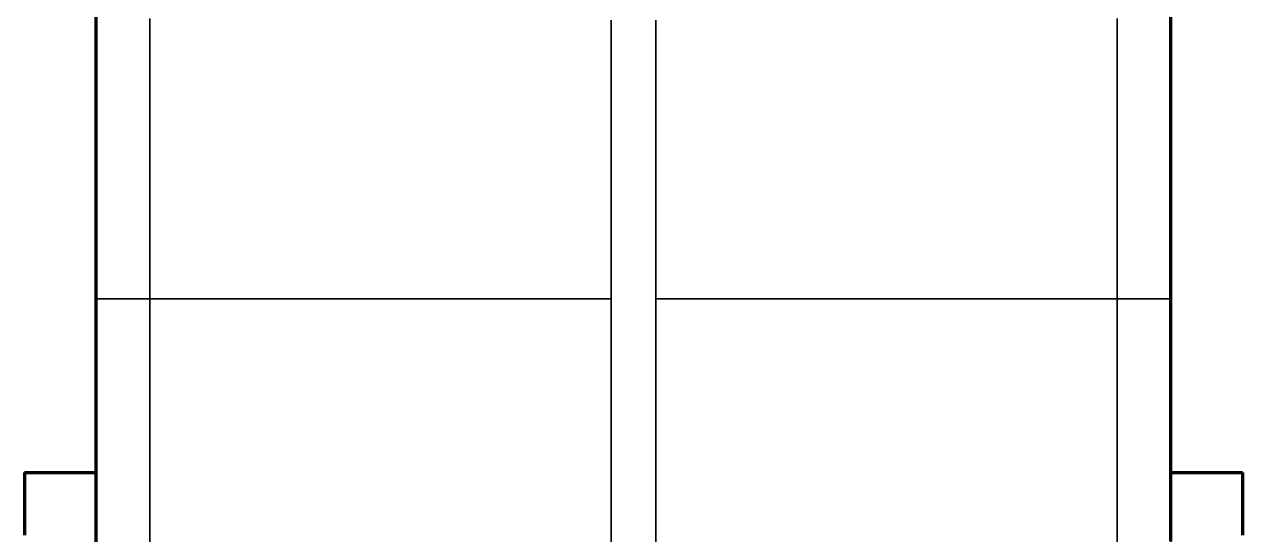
# Model space of a CAD drawing. Header units: millimetres. Extents: x 0 to 2382, y 0 to 420.
# Drawn here: x 138 to 144.8, y 125.65 to 128.5 of the extents above; entities that cross this region are included whole.
import ezdxf

# ---------------------------------------------------------------- set-up
doc = ezdxf.new("R2010")
doc.units = ezdxf.units.MM
doc.linetypes.add('IRAM-E-TRAZOS', pattern=[5, 4, -1])
doc.layers.add('01-VISIBLE', color=7, linetype='CONTINUOUS', lineweight=70)
doc.layers.add('02-OCULTA', color=4, linetype='IRAM-E-TRAZOS', lineweight=35)

msp = doc.modelspace()

# ---------------------------------------------------------------- linework, layer by layer
at = {"layer": '01-VISIBLE'}
for p, q in [((138, 126), (138.4, 126)), ((144.4, 126), (144.8, 126))]:
    msp.add_line(p, q, dxfattribs=at)
for points in [[(138.4, 125.575), (138.4, 125.6625), (138.4, 125.75), (138.4, 125.8375), (138.4, 125.925), (138.4, 126.0125), (138.4, 126.1), (138.4, 126.1875), (138.4, 126.275), (138.4, 126.3625), (138.4, 126.45), (138.4, 126.5375), (138.4, 126.625), (138.4, 126.7125), (138.4, 126.8), (138.4, 126.8875), (138.4, 126.975), (138.4, 127.0625), (138.4, 127.15), (138.4, 127.2375), (138.4, 127.325), (138.4, 127.4125), (138.4, 127.5), (138.4, 127.5875), (138.4, 127.675), (138.4, 127.7625), (138.4, 127.85), (138.4, 127.9375), (138.4, 128.025), (138.4, 128.1125), (138.4, 128.2), (138.4, 128.2875), (138.4, 128.375), (138.4, 128.4625), (138.4, 128.55)], [(144.4, 125.6167), (144.4, 125.6981), (144.4, 125.7794), (144.4, 125.8608), (144.4, 125.9421), (144.4, 126.0235), (144.4, 126.1048), (144.4, 126.1862), (144.4, 126.2675), (144.4, 126.3489), (144.4, 126.4302), (144.4, 126.5116), (144.4, 126.5929), (144.4, 126.6743), (144.4, 126.7556), (144.4, 126.8369), (144.4, 126.9183), (144.4, 126.9996), (144.4, 127.081), (144.4, 127.1623), (144.4, 127.2437), (144.4, 127.325), (144.4, 127.4064), (144.4, 127.4877), (144.4, 127.5691), (144.4, 127.6504), (144.4, 127.7318), (144.4, 127.8131), (144.4, 127.8945), (144.4, 127.9758), (144.4, 128.0572), (144.4, 128.1385), (144.4, 128.2199), (144.4, 128.3012), (144.4, 128.3826), (144.4, 128.4639), (144.4, 128.5452)], [(138, 126), (138, 125.95), (138, 125.9), (138, 125.85), (138, 125.8), (138, 125.75), (138, 125.7), (138, 125.65)], [(144.8, 126), (144.8, 125.95), (144.8, 125.9), (144.8, 125.85), (144.8, 125.8), (144.8, 125.75), (144.8, 125.7), (144.8, 125.65)]]:
    msp.add_lwpolyline(points, dxfattribs=at)
at = {"layer": '02-OCULTA'}
for p, q in [((141.275, 126.97), (138.4, 126.97)), ((144.4, 126.97), (141.525, 126.97))]:
    msp.add_line(p, q, dxfattribs=at)
for points in [[(138.4, 125.638), (138.4, 125.701), (138.4, 125.764), (138.4, 125.827), (138.4, 125.89), (138.4, 125.953), (138.4, 126.016), (138.4, 126.079), (138.4, 126.142), (138.4, 126.205), (138.4, 126.268), (138.4, 126.331), (138.4, 126.394), (138.4, 126.457), (138.4, 126.52), (138.4, 126.583), (138.4, 126.646), (138.4, 126.709), (138.4, 126.772), (138.4, 126.835), (138.4, 126.898), (138.4, 126.961), (138.4, 127.024), (138.4, 127.087), (138.4, 127.15), (138.4, 127.213), (138.4, 127.276), (138.4, 127.339), (138.4, 127.402), (138.4, 127.465), (138.4, 127.528), (138.4, 127.591), (138.4, 127.654), (138.4, 127.717), (138.4, 127.78), (138.4, 127.843), (138.4, 127.906), (138.4, 127.969), (138.4, 128.032), (138.4, 128.095), (138.4, 128.158), (138.4, 128.221), (138.4, 128.284), (138.4, 128.347), (138.4, 128.41), (138.4, 128.473), (138.4, 128.536)], [(138.7, 125.638), (138.7, 125.701), (138.7, 125.764), (138.7, 125.827), (138.7, 125.89), (138.7, 125.953), (138.7, 126.016), (138.7, 126.079), (138.7, 126.142), (138.7, 126.205), (138.7, 126.268), (138.7, 126.331), (138.7, 126.394), (138.7, 126.457), (138.7, 126.52), (138.7, 126.583), (138.7, 126.646), (138.7, 126.709), (138.7, 126.772), (138.7, 126.835), (138.7, 126.898), (138.7, 126.961), (138.7, 127.024), (138.7, 127.087), (138.7, 127.15), (138.7, 127.213), (138.7, 127.276), (138.7, 127.339), (138.7, 127.402), (138.7, 127.465), (138.7, 127.528), (138.7, 127.591), (138.7, 127.654), (138.7, 127.717), (138.7, 127.78), (138.7, 127.843), (138.7, 127.906), (138.7, 127.969), (138.7, 128.032), (138.7, 128.095), (138.7, 128.158), (138.7, 128.221), (138.7, 128.284), (138.7, 128.347), (138.7, 128.41), (138.7, 128.473), (138.7, 128.536)], [(138.7, 125.612), (138.7, 125.674), (138.7, 125.736), (138.7, 125.798), (138.7, 125.86), (138.7, 125.922), (138.7, 125.984), (138.7, 126.046), (138.7, 126.108), (138.7, 126.17), (138.7, 126.232), (138.7, 126.294), (138.7, 126.356), (138.7, 126.418), (138.7, 126.48), (138.7, 126.542), (138.7, 126.604), (138.7, 126.666), (138.7, 126.728), (138.7, 126.79), (138.7, 126.852), (138.7, 126.914), (138.7, 126.976), (138.7, 127.038), (138.7, 127.1), (138.7, 127.162), (138.7, 127.224), (138.7, 127.286), (138.7, 127.348), (138.7, 127.41), (138.7, 127.472), (138.7, 127.534), (138.7, 127.596), (138.7, 127.658), (138.7, 127.72), (138.7, 127.782), (138.7, 127.844), (138.7, 127.906), (138.7, 127.968), (138.7, 128.03), (138.7, 128.092), (138.7, 128.154), (138.7, 128.216), (138.7, 128.278), (138.7, 128.34), (138.7, 128.402), (138.7, 128.464), (138.7, 128.526)], [(141.275, 125.612), (141.275, 125.674), (141.275, 125.736), (141.275, 125.798), (141.275, 125.86), (141.275, 125.922), (141.275, 125.984), (141.275, 126.046), (141.275, 126.108), (141.275, 126.17), (141.275, 126.232), (141.275, 126.294), (141.275, 126.356), (141.275, 126.418), (141.275, 126.48), (141.275, 126.542), (141.275, 126.604), (141.275, 126.666), (141.275, 126.728), (141.275, 126.79), (141.275, 126.852), (141.275, 126.914), (141.275, 126.976), (141.275, 127.038), (141.275, 127.1), (141.275, 127.162), (141.275, 127.224), (141.275, 127.286), (141.275, 127.348), (141.275, 127.41), (141.275, 127.472), (141.275, 127.534), (141.275, 127.596), (141.275, 127.658), (141.275, 127.72), (141.275, 127.782), (141.275, 127.844), (141.275, 127.906), (141.275, 127.968), (141.275, 128.03), (141.275, 128.092), (141.275, 128.154), (141.275, 128.216), (141.275, 128.278), (141.275, 128.34), (141.275, 128.402), (141.275, 128.464), (141.275, 128.526)], [(141.525, 125.612), (141.525, 125.674), (141.525, 125.736), (141.525, 125.798), (141.525, 125.86), (141.525, 125.922), (141.525, 125.984), (141.525, 126.046), (141.525, 126.108), (141.525, 126.17), (141.525, 126.232), (141.525, 126.294), (141.525, 126.356), (141.525, 126.418), (141.525, 126.48), (141.525, 126.542), (141.525, 126.604), (141.525, 126.666), (141.525, 126.728), (141.525, 126.79), (141.525, 126.852), (141.525, 126.914), (141.525, 126.976), (141.525, 127.038), (141.525, 127.1), (141.525, 127.162), (141.525, 127.224), (141.525, 127.286), (141.525, 127.348), (141.525, 127.41), (141.525, 127.472), (141.525, 127.534), (141.525, 127.596), (141.525, 127.658), (141.525, 127.72), (141.525, 127.782), (141.525, 127.844), (141.525, 127.906), (141.525, 127.968), (141.525, 128.03), (141.525, 128.092), (141.525, 128.154), (141.525, 128.216), (141.525, 128.278), (141.525, 128.34), (141.525, 128.402), (141.525, 128.464), (141.525, 128.526)], [(144.1, 125.638), (144.1, 125.701), (144.1, 125.764), (144.1, 125.827), (144.1, 125.89), (144.1, 125.953), (144.1, 126.016), (144.1, 126.079), (144.1, 126.142), (144.1, 126.205), (144.1, 126.268), (144.1, 126.331), (144.1, 126.394), (144.1, 126.457), (144.1, 126.52), (144.1, 126.583), (144.1, 126.646), (144.1, 126.709), (144.1, 126.772), (144.1, 126.835), (144.1, 126.898), (144.1, 126.961), (144.1, 127.024), (144.1, 127.087), (144.1, 127.15), (144.1, 127.213), (144.1, 127.276), (144.1, 127.339), (144.1, 127.402), (144.1, 127.465), (144.1, 127.528), (144.1, 127.591), (144.1, 127.654), (144.1, 127.717), (144.1, 127.78), (144.1, 127.843), (144.1, 127.906), (144.1, 127.969), (144.1, 128.032), (144.1, 128.095), (144.1, 128.158), (144.1, 128.221), (144.1, 128.284), (144.1, 128.347), (144.1, 128.41), (144.1, 128.473), (144.1, 128.536)], [(144.1, 125.612), (144.1, 125.674), (144.1, 125.736), (144.1, 125.798), (144.1, 125.86), (144.1, 125.922), (144.1, 125.984), (144.1, 126.046), (144.1, 126.108), (144.1, 126.17), (144.1, 126.232), (144.1, 126.294), (144.1, 126.356), (144.1, 126.418), (144.1, 126.48), (144.1, 126.542), (144.1, 126.604), (144.1, 126.666), (144.1, 126.728), (144.1, 126.79), (144.1, 126.852), (144.1, 126.914), (144.1, 126.976), (144.1, 127.038), (144.1, 127.1), (144.1, 127.162), (144.1, 127.224), (144.1, 127.286), (144.1, 127.348), (144.1, 127.41), (144.1, 127.472), (144.1, 127.534), (144.1, 127.596), (144.1, 127.658), (144.1, 127.72), (144.1, 127.782), (144.1, 127.844), (144.1, 127.906), (144.1, 127.968), (144.1, 128.03), (144.1, 128.092), (144.1, 128.154), (144.1, 128.216), (144.1, 128.278), (144.1, 128.34), (144.1, 128.402), (144.1, 128.464), (144.1, 128.526)], [(144.4, 125.638), (144.4, 125.701), (144.4, 125.764), (144.4, 125.827), (144.4, 125.89), (144.4, 125.953), (144.4, 126.016), (144.4, 126.079), (144.4, 126.142), (144.4, 126.205), (144.4, 126.268), (144.4, 126.331), (144.4, 126.394), (144.4, 126.457), (144.4, 126.52), (144.4, 126.583), (144.4, 126.646), (144.4, 126.709), (144.4, 126.772), (144.4, 126.835), (144.4, 126.898), (144.4, 126.961), (144.4, 127.024), (144.4, 127.087), (144.4, 127.15), (144.4, 127.213), (144.4, 127.276), (144.4, 127.339), (144.4, 127.402), (144.4, 127.465), (144.4, 127.528), (144.4, 127.591), (144.4, 127.654), (144.4, 127.717), (144.4, 127.78), (144.4, 127.843), (144.4, 127.906), (144.4, 127.969), (144.4, 128.032), (144.4, 128.095), (144.4, 128.158), (144.4, 128.221), (144.4, 128.284), (144.4, 128.347), (144.4, 128.41), (144.4, 128.473), (144.4, 128.536)], [(138.4, 128.5179), (138.4, 128.4677), (138.4, 128.4175), (138.4, 128.3673), (138.4, 128.3171), (138.4, 128.2669), (138.4, 128.2167), (138.4, 128.1665), (138.4, 128.1163), (138.4, 128.0661), (138.4, 128.0159), (138.4, 127.9657), (138.4, 127.9155), (138.4, 127.8653), (138.4, 127.8151), (138.4, 127.7649), (138.4, 127.7147), (138.4, 127.6645), (138.4, 127.6143), (138.4, 127.5641), (138.4, 127.5139), (138.4, 127.4637), (138.4, 127.4135), (138.4, 127.3633), (138.4, 127.3131), (138.4, 127.2629), (138.4, 127.2127), (138.4, 127.1625), (138.4, 127.1124), (138.4, 127.0622), (138.4, 127.012), (138.4, 126.9618), (138.4, 126.9116), (138.4, 126.8614), (138.4, 126.8112), (138.4, 126.761), (138.4, 126.7108), (138.4, 126.6606), (138.4, 126.6104), (138.4, 126.5602), (138.4, 126.51), (138.4, 126.4598), (138.4, 126.4096), (138.4, 126.3594), (138.4, 126.3092), (138.4, 126.259), (138.4, 126.2088), (138.4, 126.1586), (138.4, 126.1084), (138.4, 126.0582), (138.4, 126.008), (138.4, 125.9578), (138.4, 125.9076), (138.4, 125.8574), (138.4, 125.8072), (138.4, 125.757), (138.4, 125.7068), (138.4, 125.6566), (138.4, 125.6064)], [(138.4, 128.5129), (138.4, 128.4628), (138.4, 128.4126), (138.4, 128.3625), (138.4, 128.3123), (138.4, 128.2622), (138.4, 128.212), (138.4, 128.1619), (138.4, 128.1117), (138.4, 128.0616), (138.4, 128.0115), (138.4, 127.9613), (138.4, 127.9112), (138.4, 127.861), (138.4, 127.8109), (138.4, 127.7607), (138.4, 127.7106), (138.4, 127.6605), (138.4, 127.6103), (138.4, 127.5602), (138.4, 127.51), (138.4, 127.4599), (138.4, 127.4097), (138.4, 127.3596), (138.4, 127.3095), (138.4, 127.2593), (138.4, 127.2092), (138.4, 127.159), (138.4, 127.1089), (138.4, 127.0587), (138.4, 127.0086), (138.4, 126.9585), (138.4, 126.9083), (138.4, 126.8582), (138.4, 126.808), (138.4, 126.7579), (138.4, 126.7077), (138.4, 126.6576), (138.4, 126.6074), (138.4, 126.5573), (138.4, 126.5072), (138.4, 126.457), (138.4, 126.4069), (138.4, 126.3567), (138.4, 126.3066), (138.4, 126.2564), (138.4, 126.2063), (138.4, 126.1562), (138.4, 126.106), (138.4, 126.0559), (138.4, 126.0057), (138.4, 125.9556), (138.4, 125.9054), (138.4, 125.8553), (138.4, 125.8052), (138.4, 125.755), (138.4, 125.7049), (138.4, 125.6547), (138.4, 125.6046)], [(138.7, 128.5182), (138.7, 128.468), (138.7, 128.4178), (138.7, 128.3676), (138.7, 128.3174), (138.7, 128.2672), (138.7, 128.217), (138.7, 128.1668), (138.7, 128.1166), (138.7, 128.0664), (138.7, 128.0162), (138.7, 127.966), (138.7, 127.9158), (138.7, 127.8656), (138.7, 127.8154), (138.7, 127.7652), (138.7, 127.715), (138.7, 127.6648), (138.7, 127.6146), (138.7, 127.5644), (138.7, 127.5142), (138.7, 127.464), (138.7, 127.4138), (138.7, 127.3636), (138.7, 127.3134), (138.7, 127.2632), (138.7, 127.213), (138.7, 127.1628), (138.7, 127.1126), (138.7, 127.0623), (138.7, 127.0121), (138.7, 126.9619), (138.7, 126.9117), (138.7, 126.8615), (138.7, 126.8113), (138.7, 126.7611), (138.7, 126.7109), (138.7, 126.6607), (138.7, 126.6105), (138.7, 126.5603), (138.7, 126.5101), (138.7, 126.4599), (138.7, 126.4097), (138.7, 126.3595), (138.7, 126.3093), (138.7, 126.2591), (138.7, 126.2089), (138.7, 126.1587), (138.7, 126.1085), (138.7, 126.0583), (138.7, 126.0081), (138.7, 125.9579), (138.7, 125.9077), (138.7, 125.8575), (138.7, 125.8073), (138.7, 125.7571), (138.7, 125.7069), (138.7, 125.6567), (138.7, 125.6065)], [(138.7, 128.5179), (138.7, 128.4677), (138.7, 128.4175), (138.7, 128.3673), (138.7, 128.3171), (138.7, 128.2669), (138.7, 128.2167), (138.7, 128.1665), (138.7, 128.1163), (138.7, 128.0661), (138.7, 128.0159), (138.7, 127.9657), (138.7, 127.9155), (138.7, 127.8653), (138.7, 127.8151), (138.7, 127.7649), (138.7, 127.7147), (138.7, 127.6645), (138.7, 127.6143), (138.7, 127.5641), (138.7, 127.5139), (138.7, 127.4637), (138.7, 127.4135), (138.7, 127.3633), (138.7, 127.3131), (138.7, 127.2629), (138.7, 127.2127), (138.7, 127.1625), (138.7, 127.1124), (138.7, 127.0622), (138.7, 127.012), (138.7, 126.9618), (138.7, 126.9116), (138.7, 126.8614), (138.7, 126.8112), (138.7, 126.761), (138.7, 126.7108), (138.7, 126.6606), (138.7, 126.6104), (138.7, 126.5602), (138.7, 126.51), (138.7, 126.4598), (138.7, 126.4096), (138.7, 126.3594), (138.7, 126.3092), (138.7, 126.259), (138.7, 126.2088), (138.7, 126.1586), (138.7, 126.1084), (138.7, 126.0582), (138.7, 126.008), (138.7, 125.9578), (138.7, 125.9076), (138.7, 125.8574), (138.7, 125.8072), (138.7, 125.757), (138.7, 125.7068), (138.7, 125.6566), (138.7, 125.6064)], [(141.275, 128.5182), (141.275, 128.468), (141.275, 128.4178), (141.275, 128.3676), (141.275, 128.3174), (141.275, 128.2672), (141.275, 128.217), (141.275, 128.1668), (141.275, 128.1166), (141.275, 128.0664), (141.275, 128.0162), (141.275, 127.966), (141.275, 127.9158), (141.275, 127.8656), (141.275, 127.8154), (141.275, 127.7652), (141.275, 127.715), (141.275, 127.6648), (141.275, 127.6146), (141.275, 127.5644), (141.275, 127.5142), (141.275, 127.464), (141.275, 127.4138), (141.275, 127.3636), (141.275, 127.3134), (141.275, 127.2632), (141.275, 127.213), (141.275, 127.1628), (141.275, 127.1126), (141.275, 127.0623), (141.275, 127.0121), (141.275, 126.9619), (141.275, 126.9117), (141.275, 126.8615), (141.275, 126.8113), (141.275, 126.7611), (141.275, 126.7109), (141.275, 126.6607), (141.275, 126.6105), (141.275, 126.5603), (141.275, 126.5101), (141.275, 126.4599), (141.275, 126.4097), (141.275, 126.3595), (141.275, 126.3093), (141.275, 126.2591), (141.275, 126.2089), (141.275, 126.1587), (141.275, 126.1085), (141.275, 126.0583), (141.275, 126.0081), (141.275, 125.9579), (141.275, 125.9077), (141.275, 125.8575), (141.275, 125.8073), (141.275, 125.7571), (141.275, 125.7069), (141.275, 125.6567), (141.275, 125.6065)], [(141.525, 128.5182), (141.525, 128.468), (141.525, 128.4178), (141.525, 128.3676), (141.525, 128.3174), (141.525, 128.2672), (141.525, 128.217), (141.525, 128.1668), (141.525, 128.1166), (141.525, 128.0664), (141.525, 128.0162), (141.525, 127.966), (141.525, 127.9158), (141.525, 127.8656), (141.525, 127.8154), (141.525, 127.7652), (141.525, 127.715), (141.525, 127.6648), (141.525, 127.6146), (141.525, 127.5644), (141.525, 127.5142), (141.525, 127.464), (141.525, 127.4138), (141.525, 127.3636), (141.525, 127.3134), (141.525, 127.2632), (141.525, 127.213), (141.525, 127.1628), (141.525, 127.1126), (141.525, 127.0623), (141.525, 127.0121), (141.525, 126.9619), (141.525, 126.9117), (141.525, 126.8615), (141.525, 126.8113), (141.525, 126.7611), (141.525, 126.7109), (141.525, 126.6607), (141.525, 126.6105), (141.525, 126.5603), (141.525, 126.5101), (141.525, 126.4599), (141.525, 126.4097), (141.525, 126.3595), (141.525, 126.3093), (141.525, 126.2591), (141.525, 126.2089), (141.525, 126.1587), (141.525, 126.1085), (141.525, 126.0583), (141.525, 126.0081), (141.525, 125.9579), (141.525, 125.9077), (141.525, 125.8575), (141.525, 125.8073), (141.525, 125.7571), (141.525, 125.7069), (141.525, 125.6567), (141.525, 125.6065)], [(144.1, 128.5182), (144.1, 128.468), (144.1, 128.4178), (144.1, 128.3676), (144.1, 128.3174), (144.1, 128.2672), (144.1, 128.217), (144.1, 128.1668), (144.1, 128.1166), (144.1, 128.0664), (144.1, 128.0162), (144.1, 127.966), (144.1, 127.9158), (144.1, 127.8656), (144.1, 127.8154), (144.1, 127.7652), (144.1, 127.715), (144.1, 127.6648), (144.1, 127.6146), (144.1, 127.5644), (144.1, 127.5142), (144.1, 127.464), (144.1, 127.4138), (144.1, 127.3636), (144.1, 127.3134), (144.1, 127.2632), (144.1, 127.213), (144.1, 127.1628), (144.1, 127.1126), (144.1, 127.0623), (144.1, 127.0121), (144.1, 126.9619), (144.1, 126.9117), (144.1, 126.8615), (144.1, 126.8113), (144.1, 126.7611), (144.1, 126.7109), (144.1, 126.6607), (144.1, 126.6105), (144.1, 126.5603), (144.1, 126.5101), (144.1, 126.4599), (144.1, 126.4097), (144.1, 126.3595), (144.1, 126.3093), (144.1, 126.2591), (144.1, 126.2089), (144.1, 126.1587), (144.1, 126.1085), (144.1, 126.0583), (144.1, 126.0081), (144.1, 125.9579), (144.1, 125.9077), (144.1, 125.8575), (144.1, 125.8073), (144.1, 125.7571), (144.1, 125.7069), (144.1, 125.6567), (144.1, 125.6065)], [(144.1, 128.5179), (144.1, 128.4677), (144.1, 128.4175), (144.1, 128.3673), (144.1, 128.3171), (144.1, 128.2669), (144.1, 128.2167), (144.1, 128.1665), (144.1, 128.1163), (144.1, 128.0661), (144.1, 128.0159), (144.1, 127.9657), (144.1, 127.9155), (144.1, 127.8653), (144.1, 127.8151), (144.1, 127.7649), (144.1, 127.7147), (144.1, 127.6645), (144.1, 127.6143), (144.1, 127.5641), (144.1, 127.5139), (144.1, 127.4637), (144.1, 127.4135), (144.1, 127.3633), (144.1, 127.3131), (144.1, 127.2629), (144.1, 127.2127), (144.1, 127.1625), (144.1, 127.1124), (144.1, 127.0622), (144.1, 127.012), (144.1, 126.9618), (144.1, 126.9116), (144.1, 126.8614), (144.1, 126.8112), (144.1, 126.761), (144.1, 126.7108), (144.1, 126.6606), (144.1, 126.6104), (144.1, 126.5602), (144.1, 126.51), (144.1, 126.4598), (144.1, 126.4096), (144.1, 126.3594), (144.1, 126.3092), (144.1, 126.259), (144.1, 126.2088), (144.1, 126.1586), (144.1, 126.1084), (144.1, 126.0582), (144.1, 126.008), (144.1, 125.9578), (144.1, 125.9076), (144.1, 125.8574), (144.1, 125.8072), (144.1, 125.757), (144.1, 125.7068), (144.1, 125.6566), (144.1, 125.6064)], [(144.4, 128.5179), (144.4, 128.4677), (144.4, 128.4175), (144.4, 128.3673), (144.4, 128.3171), (144.4, 128.2669), (144.4, 128.2167), (144.4, 128.1665), (144.4, 128.1163), (144.4, 128.0661), (144.4, 128.0159), (144.4, 127.9657), (144.4, 127.9155), (144.4, 127.8653), (144.4, 127.8151), (144.4, 127.7649), (144.4, 127.7147), (144.4, 127.6645), (144.4, 127.6143), (144.4, 127.5641), (144.4, 127.5139), (144.4, 127.4637), (144.4, 127.4135), (144.4, 127.3633), (144.4, 127.3131), (144.4, 127.2629), (144.4, 127.2127), (144.4, 127.1625), (144.4, 127.1124), (144.4, 127.0622), (144.4, 127.012), (144.4, 126.9618), (144.4, 126.9116), (144.4, 126.8614), (144.4, 126.8112), (144.4, 126.761), (144.4, 126.7108), (144.4, 126.6606), (144.4, 126.6104), (144.4, 126.5602), (144.4, 126.51), (144.4, 126.4598), (144.4, 126.4096), (144.4, 126.3594), (144.4, 126.3092), (144.4, 126.259), (144.4, 126.2088), (144.4, 126.1586), (144.4, 126.1084), (144.4, 126.0582), (144.4, 126.008), (144.4, 125.9578), (144.4, 125.9076), (144.4, 125.8574), (144.4, 125.8072), (144.4, 125.757), (144.4, 125.7068), (144.4, 125.6566), (144.4, 125.6064)], [(144.4, 128.5129), (144.4, 128.4628), (144.4, 128.4126), (144.4, 128.3625), (144.4, 128.3123), (144.4, 128.2622), (144.4, 128.212), (144.4, 128.1619), (144.4, 128.1117), (144.4, 128.0616), (144.4, 128.0115), (144.4, 127.9613), (144.4, 127.9112), (144.4, 127.861), (144.4, 127.8109), (144.4, 127.7607), (144.4, 127.7106), (144.4, 127.6605), (144.4, 127.6103), (144.4, 127.5602), (144.4, 127.51), (144.4, 127.4599), (144.4, 127.4097), (144.4, 127.3596), (144.4, 127.3095), (144.4, 127.2593), (144.4, 127.2092), (144.4, 127.159), (144.4, 127.1089), (144.4, 127.0587), (144.4, 127.0086), (144.4, 126.9585), (144.4, 126.9083), (144.4, 126.8582), (144.4, 126.808), (144.4, 126.7579), (144.4, 126.7077), (144.4, 126.6576), (144.4, 126.6074), (144.4, 126.5573), (144.4, 126.5072), (144.4, 126.457), (144.4, 126.4069), (144.4, 126.3567), (144.4, 126.3066), (144.4, 126.2564), (144.4, 126.2063), (144.4, 126.1562), (144.4, 126.106), (144.4, 126.0559), (144.4, 126.0057), (144.4, 125.9556), (144.4, 125.9054), (144.4, 125.8553), (144.4, 125.8052), (144.4, 125.755), (144.4, 125.7049), (144.4, 125.6547), (144.4, 125.6046)], [(138.4, 125.6108), (138.4, 125.6612), (138.4, 125.7115), (138.4, 125.7619), (138.4, 125.8122), (138.4, 125.8625), (138.4, 125.9129), (138.4, 125.9632), (138.4, 126.0136), (138.4, 126.0639), (138.4, 126.1142), (138.4, 126.1646), (138.4, 126.2149), (138.4, 126.2653), (138.4, 126.3156), (138.4, 126.3659), (138.4, 126.4163), (138.4, 126.4666), (138.4, 126.5169), (138.4, 126.5673), (138.4, 126.6176), (138.4, 126.668), (138.4, 126.7183), (138.4, 126.7686), (138.4, 126.819), (138.4, 126.8693), (138.4, 126.9197), (138.4, 126.97)], [(138.4, 126.97), (138.4, 126.9197), (138.4, 126.8693), (138.4, 126.819), (138.4, 126.7686), (138.4, 126.7183), (138.4, 126.668), (138.4, 126.6176), (138.4, 126.5673), (138.4, 126.5169), (138.4, 126.4666), (138.4, 126.4163), (138.4, 126.3659), (138.4, 126.3156), (138.4, 126.2653), (138.4, 126.2149), (138.4, 126.1646), (138.4, 126.1142), (138.4, 126.0639), (138.4, 126.0136), (138.4, 125.9632), (138.4, 125.9129), (138.4, 125.8625), (138.4, 125.8122), (138.4, 125.7619), (138.4, 125.7115), (138.4, 125.6612), (138.4, 125.6108)], [(141.275, 125.6108), (141.275, 125.6612), (141.275, 125.7115), (141.275, 125.7619), (141.275, 125.8122), (141.275, 125.8625), (141.275, 125.9129), (141.275, 125.9632), (141.275, 126.0136), (141.275, 126.0639), (141.275, 126.1142), (141.275, 126.1646), (141.275, 126.2149), (141.275, 126.2653), (141.275, 126.3156), (141.275, 126.3659), (141.275, 126.4163), (141.275, 126.4666), (141.275, 126.5169), (141.275, 126.5673), (141.275, 126.6176), (141.275, 126.668), (141.275, 126.7183), (141.275, 126.7686), (141.275, 126.819), (141.275, 126.8693), (141.275, 126.9197), (141.275, 126.97)], [(141.275, 126.97), (141.275, 126.9197), (141.275, 126.8693), (141.275, 126.819), (141.275, 126.7686), (141.275, 126.7183), (141.275, 126.668), (141.275, 126.6176), (141.275, 126.5673), (141.275, 126.5169), (141.275, 126.4666), (141.275, 126.4163), (141.275, 126.3659), (141.275, 126.3156), (141.275, 126.2653), (141.275, 126.2149), (141.275, 126.1646), (141.275, 126.1142), (141.275, 126.0639), (141.275, 126.0136), (141.275, 125.9632), (141.275, 125.9129), (141.275, 125.8625), (141.275, 125.8122), (141.275, 125.7619), (141.275, 125.7115), (141.275, 125.6612), (141.275, 125.6108)], [(141.525, 125.6108), (141.525, 125.6612), (141.525, 125.7115), (141.525, 125.7619), (141.525, 125.8122), (141.525, 125.8625), (141.525, 125.9129), (141.525, 125.9632), (141.525, 126.0136), (141.525, 126.0639), (141.525, 126.1142), (141.525, 126.1646), (141.525, 126.2149), (141.525, 126.2653), (141.525, 126.3156), (141.525, 126.3659), (141.525, 126.4163), (141.525, 126.4666), (141.525, 126.5169), (141.525, 126.5673), (141.525, 126.6176), (141.525, 126.668), (141.525, 126.7183), (141.525, 126.7686), (141.525, 126.819), (141.525, 126.8693), (141.525, 126.9197), (141.525, 126.97)], [(141.525, 126.97), (141.525, 126.9197), (141.525, 126.8693), (141.525, 126.819), (141.525, 126.7686), (141.525, 126.7183), (141.525, 126.668), (141.525, 126.6176), (141.525, 126.5673), (141.525, 126.5169), (141.525, 126.4666), (141.525, 126.4163), (141.525, 126.3659), (141.525, 126.3156), (141.525, 126.2653), (141.525, 126.2149), (141.525, 126.1646), (141.525, 126.1142), (141.525, 126.0639), (141.525, 126.0136), (141.525, 125.9632), (141.525, 125.9129), (141.525, 125.8625), (141.525, 125.8122), (141.525, 125.7619), (141.525, 125.7115), (141.525, 125.6612), (141.525, 125.6108)], [(144.4, 125.6108), (144.4, 125.6612), (144.4, 125.7115), (144.4, 125.7619), (144.4, 125.8122), (144.4, 125.8625), (144.4, 125.9129), (144.4, 125.9632), (144.4, 126.0136), (144.4, 126.0639), (144.4, 126.1142), (144.4, 126.1646), (144.4, 126.2149), (144.4, 126.2653), (144.4, 126.3156), (144.4, 126.3659), (144.4, 126.4163), (144.4, 126.4666), (144.4, 126.5169), (144.4, 126.5673), (144.4, 126.6176), (144.4, 126.668), (144.4, 126.7183), (144.4, 126.7686), (144.4, 126.819), (144.4, 126.8693), (144.4, 126.9197), (144.4, 126.97)], [(144.4, 126.97), (144.4, 126.9197), (144.4, 126.8693), (144.4, 126.819), (144.4, 126.7686), (144.4, 126.7183), (144.4, 126.668), (144.4, 126.6176), (144.4, 126.5673), (144.4, 126.5169), (144.4, 126.4666), (144.4, 126.4163), (144.4, 126.3659), (144.4, 126.3156), (144.4, 126.2653), (144.4, 126.2149), (144.4, 126.1646), (144.4, 126.1142), (144.4, 126.0639), (144.4, 126.0136), (144.4, 125.9632), (144.4, 125.9129), (144.4, 125.8625), (144.4, 125.8122), (144.4, 125.7619), (144.4, 125.7115), (144.4, 125.6612), (144.4, 125.6108)], [(138, 125.65), (138, 125.7), (138, 125.75), (138, 125.8), (138, 125.85), (138, 125.9), (138, 125.95), (138, 126)], [(138.4, 125.65), (138.4, 125.7), (138.4, 125.75), (138.4, 125.8), (138.4, 125.85), (138.4, 125.9), (138.4, 125.95), (138.4, 126)], [(138.4, 126), (138.4, 125.95), (138.4, 125.9), (138.4, 125.85), (138.4, 125.8), (138.4, 125.75), (138.4, 125.7), (138.4, 125.65)], [(144.4, 125.65), (144.4, 125.7), (144.4, 125.75), (144.4, 125.8), (144.4, 125.85), (144.4, 125.9), (144.4, 125.95), (144.4, 126)], [(144.4, 126), (144.4, 125.95), (144.4, 125.9), (144.4, 125.85), (144.4, 125.8), (144.4, 125.75), (144.4, 125.7), (144.4, 125.65)], [(144.8, 125.65), (144.8, 125.7), (144.8, 125.75), (144.8, 125.8), (144.8, 125.85), (144.8, 125.9), (144.8, 125.95), (144.8, 126)]]:
    msp.add_lwpolyline(points, dxfattribs=at)

doc.saveas('drawing.dxf')
